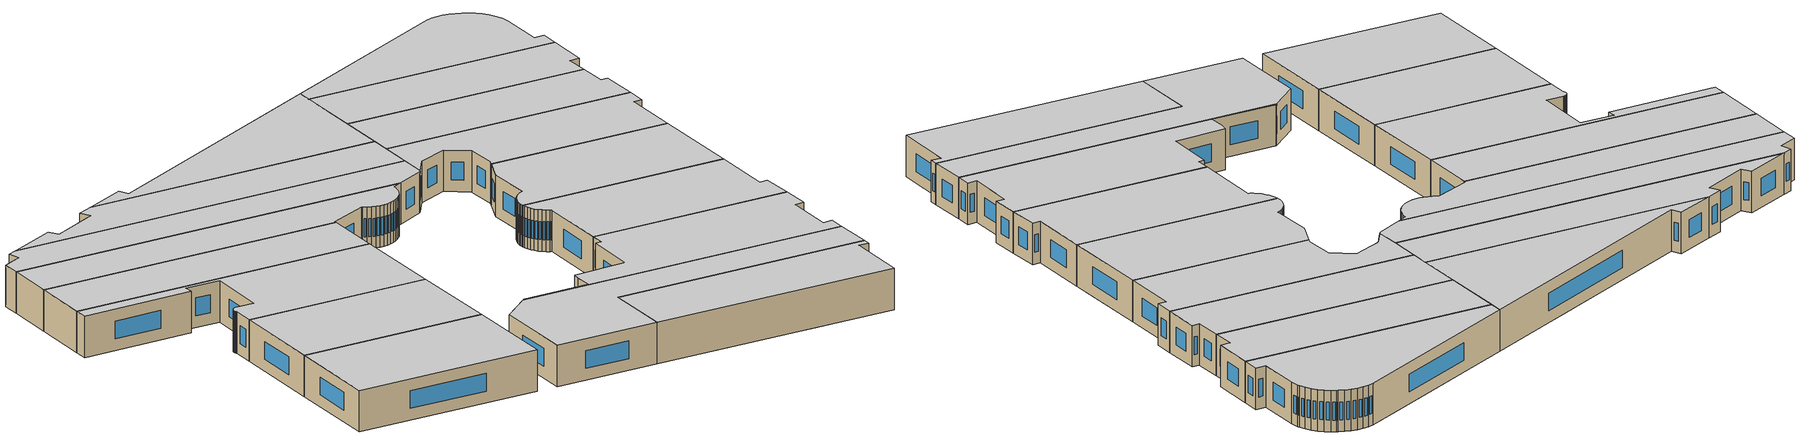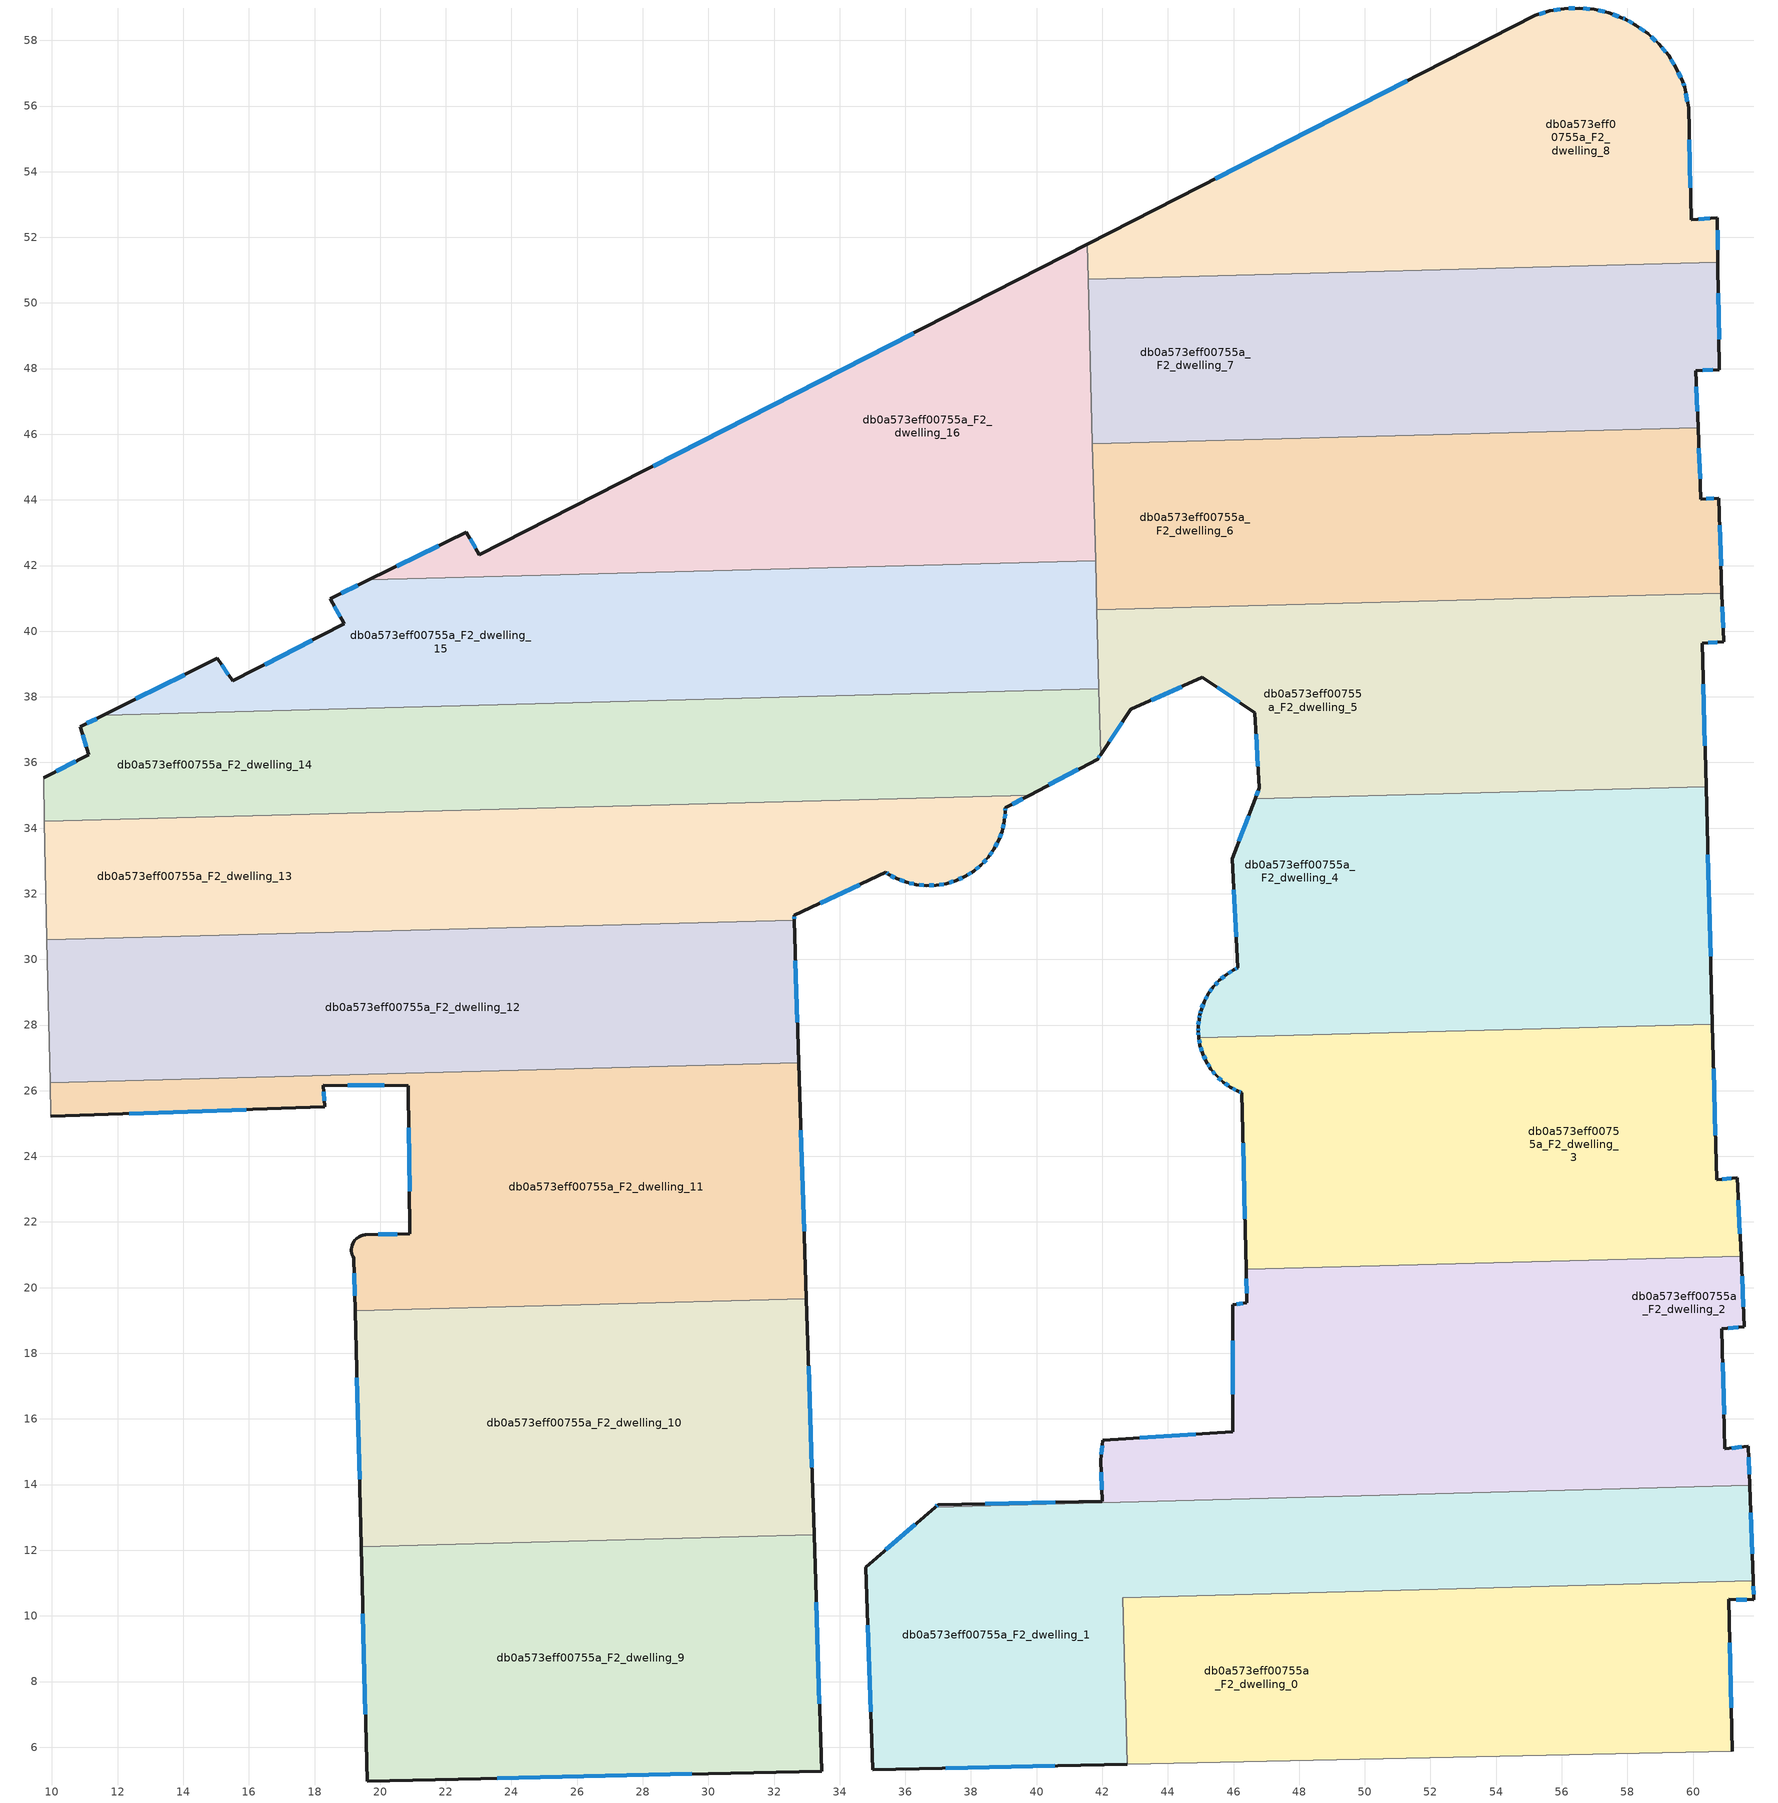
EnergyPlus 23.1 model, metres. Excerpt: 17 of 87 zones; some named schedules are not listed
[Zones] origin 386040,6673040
db0a573eff00755a_F2_dwelling_0
 floor to db0a573eff00755a_F1_dwelling_16 (EU_floor_Construction): 48.43,10.71 48.42,5.6 44.99,5.53 45,10.62 z6
 floor to db0a573eff00755a_F1_dwelling_12 (EU_floor_Construction): 61.83,11.07 61.85,10.49 61.09,10.5 61.19,5.88 57.93,5.81 57.94,10.96 z6
 floor to db0a573eff00755a_F1_dwelling_17 (EU_floor_Construction): 45,10.62 44.99,5.53 42.77,5.48 42.63,10.56 z6
 floor to db0a573eff00755a_F1_dwelling_13 (EU_floor_Construction): 57.94,10.96 57.93,5.81 54.75,5.74 54.76,10.88 z6
 floor to db0a573eff00755a_F1_dwelling_15 (EU_floor_Construction): 51.59,10.8 51.58,5.67 48.42,5.6 48.43,10.71 z6
 floor to db0a573eff00755a_F1_dwelling_14 (EU_floor_Construction): 54.76,10.88 54.75,5.74 51.58,5.67 51.59,10.8 z6
 wall outside (EU_wall_Construction): 61.19,5.88 61.09,10.5 61.85,10.49 61.83,11.07 z6:9
 wall adiabatic (EU_wall_Construction): 42.77,5.48 61.19,5.88 z6:9
 wall to db0a573eff00755a_F2_dwelling_1 (EU_wall_Construction): 61.83,11.07 42.63,10.56 42.77,5.48 z6:9
 window (EU_Window_Construction): 61.85,10.65 61.84,10.9 / 61.31,10.5 61.64,10.49 / 61.16,7.2 61.12,9.18 z6.86:8.14
 ceiling to db0a573eff00755a_F3_dwelling_0 (EU_floor_Construction): 61.19,5.88 61.09,10.5 61.85,10.49 61.83,11.07 42.63,10.56 42.77,5.48 z9
db0a573eff00755a_F2_dwelling_1
 floor to db0a573eff00755a_F1_dwelling_17 (EU_floor_Construction): 45.01,13.53 45,10.62 42.63,10.56 42.77,5.48 35.01,5.31 34.79,11.49 36.92,13.32 z6
 floor to db0a573eff00755a_F1_dwelling_13 (EU_floor_Construction): 57.94,13.87 57.94,10.96 54.76,10.88 54.76,13.79 z6
 floor to db0a573eff00755a_F1_dwelling_15 (EU_floor_Construction): 51.59,13.7 51.59,10.8 48.43,10.71 48.44,13.62 z6
 floor to db0a573eff00755a_F1_dwelling_12 (EU_floor_Construction): 61.73,13.97 61.83,11.07 57.94,10.96 57.94,13.87 z6
 floor to db0a573eff00755a_F1_dwelling_16 (EU_floor_Construction): 48.44,13.62 48.43,10.71 45,10.62 45.01,13.53 z6
 floor to db0a573eff00755a_F1_dwelling_14 (EU_floor_Construction): 54.76,13.79 54.76,10.88 51.59,10.8 51.59,13.7 z6
 wall outside (EU_wall_Construction): 36.92,13.32 34.79,11.49 35.01,5.31 42.77,5.48 / 61.83,11.07 61.73,13.97 z6:9
 wall to db0a573eff00755a_F2_dwelling_2 (EU_wall_Construction): 61.73,13.97 36.92,13.32 z6:9
 window (EU_Window_Construction): 34.86,9.72 34.95,7.07 / 36.31,12.79 35.4,12.01 / 61.8,11.9 61.76,13.14 / 37.23,5.36 40.55,5.43 z6.86:8.14
 ceiling to db0a573eff00755a_F3_dwelling_1 (EU_floor_Construction): 61.83,11.07 61.73,13.97 36.92,13.32 34.79,11.49 35.01,5.31 42.77,5.48 42.63,10.56 z9
db0a573eff00755a_F2_dwelling_10
 floor to db0a573eff00755a_F1_dwelling_11 (EU_floor_Construction): 32.99,19.67 33.22,12.47 19.42,12.11 19.24,19.3 z6
 wall outside (EU_wall_Construction): 33.22,12.47 32.99,19.67 / 19.24,19.3 19.42,12.11 z6:9
 wall to db0a573eff00755a_F2_dwelling_11 (EU_wall_Construction): 32.99,19.67 19.24,19.3 z6:9
 wall to db0a573eff00755a_F2_dwelling_9 (EU_wall_Construction): 19.42,12.11 33.22,12.47 z6:9
 window (EU_Window_Construction): 33.15,14.53 33.05,17.61 / 19.29,17.25 19.37,14.16 z6.86:8.14
 ceiling to db0a573eff00755a_F3_dwelling_10 (EU_floor_Construction): 33.22,12.47 32.99,19.67 19.24,19.3 19.42,12.11 z9
db0a573eff00755a_F2_dwelling_11
 floor to db0a573eff00755a_F1_dwelling_11 (EU_floor_Construction): 32.75,26.85 32.99,19.67 19.24,19.3 19.2,20.9 19.18,20.94 19.15,20.99 19.14,21.05 19.13,21.11 19.12,21.17 19.13,21.23 19.14,21.29 19.16,21.34 19.17,21.36 19.19,21.39 19.23,21.44 19.27,21.49 19.31,21.53 19.36,21.56 19.42,21.58 19.48,21.6 19.53,21.61 19.57,21.61 20.91,21.64 20.86,26.16 18.27,26.16 18.31,25.51 9.97,25.22 9.94,26.24 z6
 wall outside (EU_wall_Construction): 9.97,25.22 18.31,25.51 18.27,26.16 20.86,26.16 20.91,21.64 19.57,21.61 19.53,21.61 19.48,21.6 19.42,21.58 19.36,21.56 19.31,21.53 19.27,21.49 19.23,21.44 19.19,21.39 19.17,21.36 19.16,21.34 19.14,21.29 19.13,21.23 19.12,21.17 19.13,21.11 19.14,21.05 19.15,20.99 19.18,20.94 19.2,20.9 19.24,19.3 / 32.99,19.67 32.75,26.85 z6:9
 wall adiabatic (EU_wall_Construction): 9.94,26.24 9.97,25.22 z6:9
 wall to db0a573eff00755a_F2_dwelling_12 (EU_wall_Construction): 32.75,26.85 9.94,26.24 z6:9
 window (EU_Window_Construction): 20.53,21.63 19.95,21.62 / 20.88,24.87 20.9,22.93 / 19.01,26.16 20.12,26.16 / 18.3,25.69 18.28,25.97 / 12.35,25.3 15.93,25.42 / 32.92,21.72 32.82,24.8 / 19.21,20.44 19.23,19.76 z6.86:8.14
 ceiling to db0a573eff00755a_F3_dwelling_11 (EU_floor_Construction): 32.99,19.67 32.75,26.85 9.94,26.24 9.97,25.22 18.31,25.51 18.27,26.16 20.86,26.16 20.91,21.64 19.57,21.61 19.53,21.61 19.48,21.6 19.42,21.58 19.36,21.56 19.31,21.53 19.27,21.49 19.23,21.44 19.19,21.39 19.17,21.36 19.16,21.34 19.14,21.29 19.13,21.23 19.12,21.17 19.13,21.11 19.14,21.05 19.15,20.99 19.18,20.94 19.2,20.9 19.24,19.3 z9
db0a573eff00755a_F2_dwelling_12
 floor to db0a573eff00755a_F1_dwelling_8 (EU_floor_Construction): 32.61,31.2 32.64,30.4 29.83,30.41 29.83,31.12 z6
 floor to db0a573eff00755a_F1_dwelling_11 (EU_floor_Construction): 32.64,30.4 32.75,26.85 9.94,26.24 9.85,30.59 18.9,30.83 18.9,30.42 z6
 floor to db0a573eff00755a_F1_dwelling_9 (EU_floor_Construction): 29.83,31.12 29.83,30.41 24.78,30.41 24.78,30.99 z6
 floor adiabatic (EU_floor_Construction): 24.78,30.99 24.78,30.41 18.9,30.42 18.9,30.83 z6
 wall outside (EU_wall_Construction): 32.75,26.85 32.61,31.2 z6:9
 wall to db0a573eff00755a_F2_dwelling_13 (EU_wall_Construction): 32.61,31.2 9.85,30.59 z6:9
 wall adiabatic (EU_wall_Construction): 9.85,30.59 9.94,26.24 z6:9
 window (EU_Window_Construction): 32.71,28.09 32.65,29.95 z6.86:8.14
 ceiling to db0a573eff00755a_F3_dwelling_12 (EU_floor_Construction): 32.75,26.85 32.61,31.2 9.85,30.59 9.94,26.24 z9
db0a573eff00755a_F2_dwelling_13
 floor to db0a573eff00755a_F1_dwelling_8 (EU_floor_Construction): 34.27,34.86 34.27,32.12 32.61,31.34 32.61,31.2 29.83,31.12 29.84,34.74 z6
 floor to db0a573eff00755a_F1_dwelling_11 (EU_floor_Construction): 18.9,34.45 18.9,30.83 9.85,30.59 9.77,34.21 z6
 floor adiabatic (EU_floor_Construction): 24.79,34.61 24.78,30.99 18.9,30.83 18.9,34.45 z6
 floor to db0a573eff00755a_F1_dwelling_9 (EU_floor_Construction): 29.84,34.74 29.83,31.12 24.78,30.99 24.79,34.61 z6
 floor to db0a573eff00755a_F1_dwelling_7 (EU_floor_Construction): 39.05,34.99 39.05,34.62 39.05,34.51 39.02,34.21 38.95,33.91 38.84,33.62 38.7,33.35 38.52,33.11 38.32,32.88 38.08,32.69 37.82,32.53 37.54,32.4 37.25,32.31 36.95,32.26 36.64,32.25 36.34,32.28 36.04,32.35 35.76,32.45 35.49,32.6 35.41,32.65 34.27,32.12 34.27,34.86 z6
 floor to db0a573eff00755a_F1_dwelling_6 (EU_floor_Construction): 39.78,35.01 39.05,34.62 39.05,34.99 z6
 wall outside (EU_wall_Construction): 37.83,32.53 38.08,32.69 38.32,32.88 38.52,33.11 38.7,33.35 38.84,33.62 38.95,33.91 39.02,34.21 39.05,34.51 39.05,34.62 39.78,35.01 / 32.61,31.2 32.61,31.34 35.41,32.65 35.49,32.6 35.76,32.45 36.04,32.35 36.34,32.28 36.64,32.25 36.95,32.26 37.25,32.31 37.54,32.4 37.82,32.53 z6:9
 wall adiabatic (EU_wall_Construction): 9.77,34.21 9.85,30.59 z6:9
 wall to db0a573eff00755a_F2_dwelling_14 (EU_wall_Construction): 39.78,35.01 9.77,34.21 z6:9
 window (EU_Window_Construction): 38.97,34 39,34.12 / 38.87,33.71 38.92,33.83 / 38.74,33.43 38.8,33.55 / 38.57,33.18 38.65,33.28 / 38.37,32.95 38.46,33.04 / 38.15,32.74 38.25,32.83 / 37.9,32.57 38.01,32.64 / 37.62,32.44 37.74,32.49 / 37.33,32.34 37.46,32.37 / 37.04,32.27 37.16,32.3 / 36.73,32.25 36.86,32.26 / 36.43,32.27 36.56,32.26 / 36.13,32.33 36.25,32.3 / 35.84,32.42 35.96,32.38 / 35.56,32.56 35.68,32.49 / 35.43,32.63 35.46,32.61 / 33.41,31.72 34.61,32.28 / 32.61,31.24 32.61,31.3 / 39.26,34.73 39.57,34.9 / 39.05,34.54 39.05,34.59 / 39.03,34.29 39.04,34.43 z6.86:8.14
 ceiling to db0a573eff00755a_F3_dwelling_13 (EU_floor_Construction): 38.08,32.69 38.32,32.88 38.52,33.11 38.7,33.35 38.84,33.62 38.95,33.91 39.02,34.21 39.05,34.51 39.05,34.62 39.78,35.01 9.77,34.21 9.85,30.59 32.61,31.2 32.61,31.34 35.41,32.65 35.49,32.6 35.76,32.45 36.04,32.35 36.34,32.28 36.64,32.25 36.95,32.26 37.25,32.31 37.54,32.4 37.83,32.53 z9
db0a573eff00755a_F2_dwelling_14
 floor to db0a573eff00755a_F1_dwelling_7 (EU_floor_Construction): 39.05,38.17 39.05,34.99 34.27,34.86 34.28,38.04 z6
 floor to db0a573eff00755a_F1_dwelling_8 (EU_floor_Construction): 34.28,38.04 34.27,34.86 29.84,34.74 29.84,37.92 z6
 floor to db0a573eff00755a_F1_dwelling_6 (EU_floor_Construction): 41.9,38.24 41.95,36.24 41.86,36.1 39.78,35.01 39.05,34.99 39.05,38.17 z6
 floor to db0a573eff00755a_F1_dwelling_9 (EU_floor_Construction): 29.84,37.92 29.84,34.74 24.79,34.61 24.79,37.79 z6
 floor to db0a573eff00755a_F1_dwelling_11 (EU_floor_Construction): 18.91,37.63 18.9,34.45 9.77,34.21 9.74,35.54 11.12,36.24 10.86,37.09 11.57,37.44 z6
 floor to db0a573eff00755a_F1_dwelling_10 (EU_floor_Construction): 24.79,37.79 24.79,34.61 18.9,34.45 18.91,37.63 z6
 wall outside (EU_wall_Construction): 11.57,37.44 10.86,37.09 11.12,36.24 9.74,35.54 / 39.78,35.01 41.86,36.1 41.95,36.24 z6:9
 wall to db0a573eff00755a_F2_dwelling_15 (EU_wall_Construction): 41.9,38.24 11.57,37.44 z6:9
 wall adiabatic (EU_wall_Construction): 9.74,35.54 9.77,34.21 z6:9
 wall to db0a573eff00755a_F2_dwelling_5 (EU_wall_Construction): 41.95,36.24 41.9,38.24 z6:9
 window (EU_Window_Construction): 10.73,36.04 10.14,35.74 / 10.94,36.85 11.05,36.48 / 11.37,37.34 11.06,37.19 / 41.89,36.14 41.93,36.2 / 40.38,35.32 41.27,35.79 z6.86:8.14
 ceiling to db0a573eff00755a_F3_dwelling_14 (EU_floor_Construction): 41.86,36.1 41.95,36.24 41.9,38.24 11.57,37.44 10.86,37.09 11.12,36.24 9.74,35.54 9.77,34.21 39.78,35.01 z9
db0a573eff00755a_F2_dwelling_15
 floor to db0a573eff00755a_F1_dwelling_10 (EU_floor_Construction): 24.8,41.7 24.79,37.79 18.91,37.63 18.91,40.22 18.48,40.98 19.66,41.56 z6
 floor to db0a573eff00755a_F1_dwelling_9 (EU_floor_Construction): 29.85,41.83 29.84,37.92 24.79,37.79 24.8,41.7 z6
 floor to db0a573eff00755a_F1_dwelling_8 (EU_floor_Construction): 34.28,41.95 34.28,38.04 29.84,37.92 29.85,41.83 z6
 floor to db0a573eff00755a_F1_dwelling_11 (EU_floor_Construction): 18.91,40.22 18.91,37.63 11.57,37.44 15.04,39.17 15.51,38.48 z6
 floor to db0a573eff00755a_F1_dwelling_7 (EU_floor_Construction): 39.06,42.08 39.05,38.17 34.28,38.04 34.28,41.95 z6
 floor to db0a573eff00755a_F1_dwelling_6 (EU_floor_Construction): 41.79,42.15 41.9,38.24 39.05,38.17 39.06,42.08 z6
 wall outside (EU_wall_Construction): 19.66,41.56 18.48,40.98 18.91,40.22 15.51,38.48 15.04,39.17 11.57,37.44 z6:9
 wall to db0a573eff00755a_F2_dwelling_16 (EU_wall_Construction): 41.79,42.15 19.66,41.56 z6:9
 wall to db0a573eff00755a_F2_dwelling_6 (EU_wall_Construction): 41.83,40.66 41.79,42.15 z6:9
 wall to db0a573eff00755a_F2_dwelling_5 (EU_wall_Construction): 41.9,38.24 41.84,40.66 z6:9
 window (EU_Window_Construction): 18.6,40.77 18.79,40.44 / 19.32,41.4 18.82,41.15 / 14.05,38.68 12.56,37.93 / 15.38,38.68 15.18,38.97 / 17.94,39.72 16.48,38.98 z6.86:8.14
 ceiling to db0a573eff00755a_F3_dwelling_15 (EU_floor_Construction): 41.9,38.24 41.79,42.15 19.66,41.56 18.48,40.98 18.91,40.22 15.51,38.48 15.04,39.17 11.57,37.44 z9
db0a573eff00755a_F2_dwelling_16
 floor to db0a573eff00755a_F1_dwelling_6 (EU_floor_Construction): 41.54,51.78 41.79,42.15 39.06,42.08 39.07,50.52 z6
 floor to db0a573eff00755a_F1_dwelling_10 (EU_floor_Construction): 24.8,43.23 24.8,41.7 19.66,41.56 22.63,43.01 23.02,42.32 z6
 floor to db0a573eff00755a_F1_dwelling_7 (EU_floor_Construction): 39.07,50.52 39.06,42.08 34.28,41.95 34.29,48.08 z6
 floor to db0a573eff00755a_F1_dwelling_9 (EU_floor_Construction): 29.85,45.81 29.85,41.83 24.8,41.7 24.8,43.23 z6
 floor to db0a573eff00755a_F1_dwelling_8 (EU_floor_Construction): 34.29,48.08 34.28,41.95 29.85,41.83 29.85,45.81 z6
 wall outside (EU_wall_Construction): 41.54,51.78 23.02,42.32 22.63,43.01 19.66,41.56 z6:9
 wall to db0a573eff00755a_F2_dwelling_7 (EU_wall_Construction): 41.7,45.71 41.57,50.73 z6:9
 wall to db0a573eff00755a_F2_dwelling_8 (EU_wall_Construction): 41.57,50.72 41.54,51.78 z6:9
 wall to db0a573eff00755a_F2_dwelling_6 (EU_wall_Construction): 41.8,42.15 41.7,45.71 z6:9
 window (EU_Window_Construction): 21.78,42.6 20.51,41.98 / 22.91,42.52 22.74,42.82 / 36.25,49.08 28.31,45.02 z6.86:8.14
 ceiling to db0a573eff00755a_F3_dwelling_16 (EU_floor_Construction): 41.79,42.15 41.54,51.78 23.02,42.32 22.63,43.01 19.66,41.56 z9
db0a573eff00755a_F2_dwelling_2
 floor to db0a573eff00755a_F1_dwelling_12 (EU_floor_Construction): 61.46,20.96 61.57,18.81 60.88,18.75 60.97,15.09 61.68,15.17 61.73,13.97 57.94,13.87 57.95,20.86 z6
 floor to db0a573eff00755a_F1_dwelling_16 (EU_floor_Construction): 48.45,20.61 48.44,13.62 45.01,13.53 45.01,15.54 45.98,15.6 45.98,15.66 45.97,19.48 46.41,19.54 46.38,20.56 z6
 floor to db0a573eff00755a_F1_dwelling_14 (EU_floor_Construction): 54.77,20.78 54.76,13.79 51.59,13.7 51.6,20.69 z6
 floor to db0a573eff00755a_F1_dwelling_17 (EU_floor_Construction): 45.01,15.54 45.01,13.53 36.92,13.32 37,13.39 42,13.49 41.96,14.74 42.01,15.36 z6
 floor to db0a573eff00755a_F1_dwelling_13 (EU_floor_Construction): 57.95,20.86 57.94,13.87 54.76,13.79 54.77,20.78 z6
 floor to db0a573eff00755a_F1_dwelling_15 (EU_floor_Construction): 51.6,20.69 51.59,13.7 48.44,13.62 48.45,20.61 z6
 wall outside (EU_wall_Construction): 46.38,20.55 46.41,19.54 45.97,19.48 45.98,15.66 45.98,15.6 42.01,15.36 41.96,14.74 42,13.49 37,13.39 36.92,13.32 / 61.73,13.97 61.68,15.17 60.97,15.09 60.88,18.75 61.57,18.81 61.46,20.96 z6:9
 wall to db0a573eff00755a_F2_dwelling_3 (EU_wall_Construction): 61.46,20.96 46.38,20.55 z6:9
 window (EU_Window_Construction): 41.97,14.38 41.99,13.85 / 42,15.18 41.98,14.92 / 44.85,15.53 43.15,15.43 / 45.98,18.39 45.98,16.75 / 46.28,19.52 46.1,19.5 / 46.39,20.26 46.4,19.83 / 61.54,19.42 61.49,20.34 / 61.08,18.77 61.37,18.79 / 60.94,16.14 60.9,17.71 / 61.48,15.15 61.17,15.11 / 61.71,14.32 61.69,14.83 / 36.98,13.37 36.94,13.34 / 40.57,13.46 38.43,13.42 z6.86:8.14
 ceiling to db0a573eff00755a_F3_dwelling_2 (EU_floor_Construction): 61.73,13.97 61.68,15.17 60.97,15.09 60.88,18.75 61.57,18.81 61.46,20.96 46.38,20.55 46.41,19.54 45.97,19.48 45.98,15.66 45.98,15.6 42.01,15.36 41.96,14.74 42,13.49 37,13.39 36.92,13.32 z9
db0a573eff00755a_F2_dwelling_3
 floor to db0a573eff00755a_F1_dwelling_13 (EU_floor_Construction): 57.96,27.95 57.95,20.86 54.77,20.78 54.78,27.87 z6
 floor to db0a573eff00755a_F1_dwelling_15 (EU_floor_Construction): 51.62,27.79 51.6,20.69 48.45,20.61 48.46,27.7 z6
 floor to db0a573eff00755a_F1_dwelling_12 (EU_floor_Construction): 60.59,28.02 60.71,23.28 61.34,23.34 61.46,20.96 57.95,20.86 57.96,27.95 z6
 floor to db0a573eff00755a_F1_dwelling_16 (EU_floor_Construction): 48.46,27.7 48.45,20.61 46.38,20.56 46.25,25.93 46.14,25.98 45.9,26.11 45.68,26.26 45.48,26.45 45.31,26.66 45.17,26.89 45.06,27.13 45.03,27.23 44.98,27.39 44.94,27.61 z6
 floor to db0a573eff00755a_F1_dwelling_14 (EU_floor_Construction): 54.78,27.87 54.77,20.78 51.6,20.69 51.62,27.79 z6
 wall outside (EU_wall_Construction): 44.94,27.61 44.98,27.39 45.06,27.13 45.17,26.89 45.31,26.66 45.48,26.45 45.68,26.26 45.9,26.11 46.14,25.98 46.25,25.93 46.38,20.55 / 61.46,20.96 61.34,23.34 60.71,23.28 60.59,28.02 z6:9
 wall to db0a573eff00755a_F2_dwelling_4 (EU_wall_Construction): 60.59,28.02 44.94,27.61 z6:9
 window (EU_Window_Construction): 46.17,25.97 46.22,25.95 / 45.97,26.07 46.07,26.02 / 45.74,26.22 45.84,26.15 / 45.54,26.4 45.62,26.32 / 45.36,26.6 45.43,26.51 / 45.21,26.82 45.27,26.72 / 45.09,27.06 45.14,26.96 / 45,27.32 45.03,27.21 / 44.95,27.55 44.97,27.45 / 60.68,24.64 60.62,26.67 / 61.16,23.33 60.89,23.3 / 61.43,21.64 61.38,22.66 / 46.29,24.4 46.35,22.09 z6.86:8.14
 ceiling to db0a573eff00755a_F3_dwelling_3 (EU_floor_Construction): 61.46,20.96 61.34,23.34 60.71,23.28 60.59,28.02 44.94,27.61 44.98,27.39 45.06,27.13 45.17,26.89 45.31,26.66 45.48,26.45 45.68,26.26 45.9,26.11 46.14,25.98 46.25,25.93 46.38,20.55 z9
db0a573eff00755a_F2_dwelling_4
 floor to db0a573eff00755a_F1_dwelling_14 (EU_floor_Construction): 54.79,30.37 54.78,27.87 51.62,27.79 51.62,30.37 z6
 floor to db0a573eff00755a_F1_dwelling_0 (EU_floor_Construction): 60.4,35.26 60.53,30.36 55.84,30.37 57.79,30.37 57.8,35.19 z6
 floor to db0a573eff00755a_F1_dwelling_13 (EU_floor_Construction): 57.97,30.37 57.96,27.95 54.78,27.87 54.79,30.37 56.47,30.37 55.84,30.37 z6
 floor to db0a573eff00755a_F1_dwelling_15 (EU_floor_Construction): 51.62,30.37 51.62,27.79 48.46,27.7 48.46,30.38 z6
 floor to db0a573eff00755a_F1_dwelling_12 (EU_floor_Construction): 60.53,30.36 60.59,28.02 57.96,27.95 57.97,30.37 z6
 floor to db0a573eff00755a_F1_dwelling_16 (EU_floor_Construction): 48.46,30.38 48.46,27.7 44.94,27.61 44.93,27.66 44.92,27.8 44.92,27.93 44.95,28.2 45.01,28.46 45.1,28.71 45.23,28.95 45.39,29.17 45.57,29.37 45.78,29.54 46.01,29.68 46.13,29.74 46.1,30.38 z6
 floor to db0a573eff00755a_F1_dwelling_4 (EU_floor_Construction): 50.05,34.99 50.04,30.38 46.1,30.38 45.95,33.07 46.66,34.9 z6
 floor to db0a573eff00755a_F1_dwelling_1 (EU_floor_Construction): 57.8,35.19 57.79,30.37 55.3,30.37 55.3,35.13 z6
 floor to db0a573eff00755a_F1_dwelling_3 (EU_floor_Construction): 52.74,35.06 52.73,30.37 50.04,30.38 50.05,34.99 z6
 floor to db0a573eff00755a_F1_dwelling_2 (EU_floor_Construction): 55.3,35.13 55.3,30.37 52.73,30.37 52.74,35.06 z6
 wall outside (EU_wall_Construction): 46.66,34.9 45.95,33.07 46.13,29.74 46.01,29.68 45.78,29.54 45.57,29.37 45.39,29.17 45.23,28.95 45.1,28.71 45.01,28.46 44.97,28.31 44.95,28.2 44.92,27.93 44.92,27.8 44.93,27.66 44.94,27.61 / 60.59,28.02 60.4,35.26 z6:9
 wall to db0a573eff00755a_F2_dwelling_5 (EU_wall_Construction): 60.4,35.26 46.66,34.9 z6:9
 window (EU_Window_Construction): 44.93,27.76 44.93,27.7 / 44.92,27.89 44.92,27.84 / 44.94,28.12 44.93,28 / 44.97,28.28 44.96,28.23 / 45,28.42 44.98,28.35 / 45.08,28.64 45.04,28.53 / 45.19,28.88 45.14,28.78 / 45.34,29.11 45.28,29.01 / 45.52,29.31 45.44,29.23 / 45.72,29.49 45.63,29.42 / 45.94,29.64 45.85,29.58 / 46.1,29.73 46.04,29.7 / 46.01,32.12 46.08,30.69 / 46.46,34.38 46.15,33.59 / 60.53,30.09 60.45,33.19 z6.86:8.14
 ceiling to db0a573eff00755a_F3_dwelling_4 (EU_floor_Construction): 60.59,28.02 60.4,35.26 46.66,34.9 45.95,33.07 46.13,29.74 46.01,29.68 45.78,29.54 45.57,29.37 45.39,29.17 45.23,28.95 45.1,28.71 45.01,28.46 44.97,28.31 44.95,28.2 44.92,27.93 44.92,27.8 44.93,27.66 44.94,27.61 z9
db0a573eff00755a_F2_dwelling_5
 floor to db0a573eff00755a_F1_dwelling_0 (EU_floor_Construction): 60.88,41.16 60.93,39.68 60.28,39.63 60.4,35.26 57.8,35.19 57.81,41.08 z6
 floor to db0a573eff00755a_F1_dwelling_4 (EU_floor_Construction): 50.06,40.88 50.05,34.99 46.66,34.9 46.78,35.23 46.65,37.53 46.79,37.44 46.79,40.79 z6
 floor to db0a573eff00755a_F1_dwelling_3 (EU_floor_Construction): 52.75,40.95 52.74,35.06 50.05,34.99 50.06,40.88 z6
 floor to db0a573eff00755a_F1_dwelling_6 (EU_floor_Construction): 42.87,40.69 42.86,37.62 41.95,36.24 41.84,40.66 z6
 floor to db0a573eff00755a_F1_dwelling_1 (EU_floor_Construction): 57.81,41.08 57.8,35.19 55.3,35.13 55.31,41.02 z6
 floor to db0a573eff00755a_F1_dwelling_5 (EU_floor_Construction): 46.79,40.79 46.79,37.44 46.65,37.52 45.04,38.59 42.86,37.62 42.87,40.69 z6
 floor to db0a573eff00755a_F1_dwelling_2 (EU_floor_Construction): 55.31,41.02 55.3,35.13 52.74,35.06 52.75,40.95 z6
 wall outside (EU_wall_Construction): 41.95,36.24 42.86,37.62 45.04,38.59 46.65,37.52 46.78,35.23 46.66,34.9 / 60.4,35.26 60.28,39.63 60.93,39.68 60.88,41.16 z6:9
 wall to db0a573eff00755a_F2_dwelling_6 (EU_wall_Construction): 60.88,41.16 41.84,40.66 z6:9
 window (EU_Window_Construction): 46.75,35.13 46.69,34.99 / 46.69,36.87 46.74,35.88 / 45.5,38.29 46.19,37.83 / 43.49,37.89 44.42,38.31 / 42.21,36.63 42.6,37.22 / 60.91,40.1 60.89,40.74 / 60.47,39.64 60.74,39.67 / 60.36,36.51 60.31,38.38 z6.86:8.14
 ceiling to db0a573eff00755a_F3_dwelling_5 (EU_floor_Construction): 60.4,35.26 60.28,39.63 60.93,39.68 60.88,41.16 41.84,40.66 41.95,36.24 42.86,37.62 45.04,38.59 46.65,37.52 46.78,35.23 46.66,34.9 z9
db0a573eff00755a_F2_dwelling_6
 floor to db0a573eff00755a_F1_dwelling_2 (EU_floor_Construction): 55.32,46.07 55.31,41.02 52.75,40.95 52.76,46 z6
 floor to db0a573eff00755a_F1_dwelling_5 (EU_floor_Construction): 46.8,45.84 46.79,40.79 42.87,40.69 42.88,45.74 z6
 floor to db0a573eff00755a_F1_dwelling_1 (EU_floor_Construction): 57.81,46.14 57.81,41.08 55.31,41.02 55.32,46.07 z6
 floor to db0a573eff00755a_F1_dwelling_4 (EU_floor_Construction): 50.06,45.93 50.06,40.88 46.79,40.79 46.8,45.84 z6
 floor to db0a573eff00755a_F1_dwelling_0 (EU_floor_Construction): 60.15,46.2 60.24,44.02 60.78,44.05 60.88,41.16 57.81,41.08 57.81,46.14 z6
 floor to db0a573eff00755a_F1_dwelling_6 (EU_floor_Construction): 42.88,45.74 42.87,40.69 41.84,40.66 41.7,45.71 z6
 floor to db0a573eff00755a_F1_dwelling_3 (EU_floor_Construction): 52.76,46 52.75,40.95 50.06,40.88 50.06,45.93 z6
 wall outside (EU_wall_Construction): 60.88,41.16 60.78,44.05 60.24,44.02 60.15,46.2 z6:9
 wall to db0a573eff00755a_F2_dwelling_7 (EU_wall_Construction): 60.15,46.2 41.7,45.71 z6:9
 window (EU_Window_Construction): 60.21,44.64 60.18,45.58 / 60.63,44.04 60.39,44.03 / 60.85,41.99 60.81,43.23 z6.86:8.14
 ceiling to db0a573eff00755a_F3_dwelling_6 (EU_floor_Construction): 60.88,41.16 60.78,44.05 60.24,44.02 60.15,46.2 41.7,45.71 41.84,40.66 z9
db0a573eff00755a_F2_dwelling_7
 floor to db0a573eff00755a_F1_dwelling_3 (EU_floor_Construction): 52.76,51.02 52.76,46 50.06,45.93 50.07,50.95 z6
 floor to db0a573eff00755a_F1_dwelling_5 (EU_floor_Construction): 46.81,50.86 46.8,45.84 42.88,45.74 42.88,50.76 z6
 floor to db0a573eff00755a_F1_dwelling_1 (EU_floor_Construction): 57.82,51.16 57.81,46.14 55.32,46.07 55.33,51.09 z6
 floor to db0a573eff00755a_F1_dwelling_6 (EU_floor_Construction): 42.88,50.76 42.88,45.74 41.7,45.71 41.57,50.73 z6
 floor to db0a573eff00755a_F1_dwelling_4 (EU_floor_Construction): 50.07,50.95 50.06,45.93 46.8,45.84 46.81,50.86 z6
 floor to db0a573eff00755a_F1_dwelling_0 (EU_floor_Construction): 60.76,51.23 60.8,47.97 60.08,47.94 60.15,46.2 57.81,46.14 57.82,51.16 z6
 floor to db0a573eff00755a_F1_dwelling_2 (EU_floor_Construction): 55.33,51.09 55.32,46.07 52.76,46 52.76,51.02 z6
 wall outside (EU_wall_Construction): 60.15,46.2 60.08,47.94 60.8,47.97 60.76,51.23 z6:9
 wall to db0a573eff00755a_F2_dwelling_8 (EU_wall_Construction): 60.76,51.23 41.57,50.72 z6:9
 window (EU_Window_Construction): 60.79,48.9 60.77,50.3 / 60.29,47.95 60.6,47.96 / 60.13,46.7 60.1,47.44 z6.86:8.14
 ceiling to db0a573eff00755a_F3_dwelling_7 (EU_floor_Construction): 60.15,46.2 60.08,47.94 60.8,47.97 60.76,51.23 41.57,50.72 41.7,45.71 z9
db0a573eff00755a_F2_dwelling_8
 floor to db0a573eff00755a_F1_dwelling_1 (EU_floor_Construction): 57.83,58.69 57.82,51.16 55.33,51.09 55.34,58.81 55.63,58.89 56.08,58.97 56.53,58.99 56.98,58.94 57.43,58.84 z6
 floor to db0a573eff00755a_F1_dwelling_0 (EU_floor_Construction): 59.25,57.54 59.49,57.15 59.68,56.74 59.74,56.57 59.87,55.95 59.94,52.54 60.74,52.6 60.76,51.23 57.82,51.16 57.83,58.69 57.86,58.68 57.94,58.64 58.26,58.47 58.63,58.2 58.96,57.89 z6
 floor adiabatic (EU_floor_Construction): 55.34,58.81 55.33,51.09 52.76,51.02 52.77,57.52 55.2,58.76 z6
 floor to db0a573eff00755a_F1_dwelling_3 (EU_floor_Construction): 52.77,57.52 52.76,51.02 50.07,50.95 50.08,56.15 z6
 floor to db0a573eff00755a_F1_dwelling_5 (EU_floor_Construction): 46.81,54.48 46.81,50.86 42.88,50.76 42.88,52.47 z6
 floor to db0a573eff00755a_F1_dwelling_4 (EU_floor_Construction): 50.08,56.15 50.07,50.95 46.81,50.86 46.81,54.48 z6
 floor to db0a573eff00755a_F1_dwelling_6 (EU_floor_Construction): 42.88,52.47 42.88,50.76 41.57,50.73 41.54,51.78 z6
 wall outside (EU_wall_Construction): 60.76,51.23 60.74,52.6 59.94,52.54 59.87,55.95 59.74,56.57 59.68,56.74 59.49,57.15 59.25,57.54 58.96,57.89 58.63,58.2 58.26,58.47 57.94,58.64 57.86,58.68 57.43,58.84 56.98,58.94 56.53,58.99 56.08,58.97 55.63,58.89 55.2,58.76 41.54,51.78 z6:9
 window (EU_Window_Construction): 57.73,58.73 57.55,58.79 / 57.91,58.65 57.88,58.67 / 58.17,58.52 58.03,58.59 / 58.52,58.28 58.36,58.39 / 58.87,57.98 58.72,58.11 / 59.17,57.64 59.04,57.79 / 59.42,57.26 59.32,57.43 / 59.63,56.86 59.55,57.04 / 59.72,56.62 59.7,56.69 / 59.83,56.13 59.78,56.39 / 59.92,53.51 59.89,54.97 / 60.51,52.58 60.17,52.56 / 60.75,51.62 60.74,52.21 / 51.29,56.77 45.44,53.78 / 55.5,58.86 55.32,58.8 / 55.95,58.95 55.76,58.92 / 56.4,58.98 56.21,58.97 / 56.86,58.95 56.66,58.97 / 57.3,58.87 57.11,58.91 z6.86:8.14
 ceiling to db0a573eff00755a_F3_dwelling_8 (EU_floor_Construction): 60.76,51.23 60.74,52.6 59.94,52.54 59.87,55.95 59.74,56.57 59.68,56.74 59.49,57.15 59.25,57.54 58.96,57.89 58.63,58.2 58.26,58.47 57.94,58.64 57.86,58.68 57.43,58.84 56.98,58.94 56.53,58.99 56.08,58.97 55.63,58.89 55.2,58.76 41.54,51.78 41.57,50.72 z9
db0a573eff00755a_F2_dwelling_9
 floor to db0a573eff00755a_F1_dwelling_11 (EU_floor_Construction): 33.22,12.47 33.45,5.27 19.6,4.97 19.42,12.11 z6
 wall outside (EU_wall_Construction): 19.42,12.11 19.6,4.97 33.45,5.27 33.22,12.47 z6:9
 window (EU_Window_Construction): 33.38,7.33 33.28,10.42 / 23.56,5.06 29.49,5.19 / 19.48,10.07 19.55,7.01 z6.86:8.14
 ceiling to db0a573eff00755a_F3_dwelling_9 (EU_floor_Construction): 33.45,5.27 33.22,12.47 19.42,12.11 19.6,4.97 z9
[Building]
EU S2 Campaign: North Axis=0; Terrain=City; Solar Distribution=FullExterior
[Site:Location]
Helsinki-Vantaa.AP: Latitude=60.317; Longitude=24.963; Time Zone=2; Elevation=54.6
[SizingPeriod:WeatherFileDays]
AnnualSizingPeriod: Begin Month=1; Begin Day of Month=1; End Month=12; End Day of Month=31; Day of Week for Start Day=Monday; Use Weather File Daylight Saving Period=No; Use Weather File Rain and Snow Indicators=No
[MATERIAL]
EU_InternalMass_Material: Roughness=MediumRough; Thickness=0.1; Conductivity=1; Density=1800; Specific Heat=900; Thermal Absorptance=0.9; Solar Absorptance=0.7; Visible Absorptance=0.7
[MATERIAL:NOMASS] Roughness=MediumRough; Thermal Absorptance=0.9; Solar Absorptance=0.7; Visible Absorptance=0.7
Name | Thermal Resistance
EU_wall_NoMass | 1.10183
EU_floor_NoMass | 1.70606
[WINDOWMATERIAL:SIMPLEGLAZINGSYSTEM]
EU_Window_SimpleGlazing: UFactor=3.11035; Solar Heat Gain Coefficient=0.8; Visible Transmittance=0.8
[CONSTRUCTION]
EU_wall_Construction: EU_wall_NoMass
EU_floor_Construction: EU_floor_NoMass
EU_Window_Construction: EU_Window_SimpleGlazing
EU_InternalMass_Construction: EU_InternalMass_Material
[ZONE] Type=1; Multiplier=1; Ceiling Height=autocalculate; Floor Area=autocalculate; Part of Total Floor Area=Yes
Name | Volume
db0a573eff00755a_F2_dwelling_0 | 284.875
db0a573eff00755a_F2_dwelling_1 | 347.9
db0a573eff00755a_F2_dwelling_10 | 297.43
db0a573eff00755a_F2_dwelling_11 | 297.443
db0a573eff00755a_F2_dwelling_12 | 297.451
db0a573eff00755a_F2_dwelling_13 | 297.492
db0a573eff00755a_F2_dwelling_14 | 297.417
db0a573eff00755a_F2_dwelling_15 | 297.415
db0a573eff00755a_F2_dwelling_16 | 297.46
db0a573eff00755a_F2_dwelling_2 | 343.143
db0a573eff00755a_F2_dwelling_3 | 315.307
db0a573eff00755a_F2_dwelling_4 | 317.745
db0a573eff00755a_F2_dwelling_5 | 284.911
db0a573eff00755a_F2_dwelling_6 | 284.872
db0a573eff00755a_F2_dwelling_7 | 284.874
db0a573eff00755a_F2_dwelling_8 | 284.906
db0a573eff00755a_F2_dwelling_9 | 297.435
[INTERNALMASS] Construction=EU_InternalMass_Construction
Name | Zone or ZoneList | Surface Area
db0a573eff00755a_F2_dwelling_0_EU_InternalMass | db0a573eff00755a_F2_dwelling_0 | 94.9585
db0a573eff00755a_F2_dwelling_1_EU_InternalMass | db0a573eff00755a_F2_dwelling_1 | 115.963
db0a573eff00755a_F2_dwelling_2_EU_InternalMass | db0a573eff00755a_F2_dwelling_2 | 114.374
db0a573eff00755a_F2_dwelling_3_EU_InternalMass | db0a573eff00755a_F2_dwelling_3 | 105.112
db0a573eff00755a_F2_dwelling_4_EU_InternalMass | db0a573eff00755a_F2_dwelling_4 | 105.918
db0a573eff00755a_F2_dwelling_5_EU_InternalMass | db0a573eff00755a_F2_dwelling_5 | 94.9707
db0a573eff00755a_F2_dwelling_6_EU_InternalMass | db0a573eff00755a_F2_dwelling_6 | 94.9571
db0a573eff00755a_F2_dwelling_7_EU_InternalMass | db0a573eff00755a_F2_dwelling_7 | 94.9579
db0a573eff00755a_F2_dwelling_8_EU_InternalMass | db0a573eff00755a_F2_dwelling_8 | 94.9683
db0a573eff00755a_F2_dwelling_9_EU_InternalMass | db0a573eff00755a_F2_dwelling_9 | 99.1449
db0a573eff00755a_F2_dwelling_10_EU_InternalMass | db0a573eff00755a_F2_dwelling_10 | 99.1435
db0a573eff00755a_F2_dwelling_11_EU_InternalMass | db0a573eff00755a_F2_dwelling_11 | 99.1474
db0a573eff00755a_F2_dwelling_12_EU_InternalMass | db0a573eff00755a_F2_dwelling_12 | 99.1504
db0a573eff00755a_F2_dwelling_13_EU_InternalMass | db0a573eff00755a_F2_dwelling_13 | 99.164
db0a573eff00755a_F2_dwelling_14_EU_InternalMass | db0a573eff00755a_F2_dwelling_14 | 99.1392
db0a573eff00755a_F2_dwelling_15_EU_InternalMass | db0a573eff00755a_F2_dwelling_15 | 99.1384
db0a573eff00755a_F2_dwelling_16_EU_InternalMass | db0a573eff00755a_F2_dwelling_16 | 99.1532
[OTHEREQUIPMENT] Fuel Type=Electricity; Design Level Calculation Method=Watts/Area; Power per Zone Floor Area=1; Fraction Latent=0; Fraction Radiant=0; Fraction Lost=0; Carbon Dioxide Generation Rate=0; EndUse Subcategory=EU_Step8_InternalGains
Name | Zone or ZoneList or Space or SpaceList | Schedule
EU_Step8_InternalGain_db0a573eff00755a_F2_dwelling_0_f000 | db0a573eff00755a_F2_dwelling_0 | EU_Step8_GainSchedule_db0a573eff00755a_F2_dwelling_0_f000
EU_Step8_InternalGain_db0a573eff00755a_F2_dwelling_1_f000 | db0a573eff00755a_F2_dwelling_1 | EU_Step8_GainSchedule_db0a573eff00755a_F2_dwelling_1_f000
EU_Step8_InternalGain_db0a573eff00755a_F2_dwelling_2_f000 | db0a573eff00755a_F2_dwelling_2 | EU_Step8_GainSchedule_db0a573eff00755a_F2_dwelling_2_f000
EU_Step8_InternalGain_db0a573eff00755a_F2_dwelling_3_f000 | db0a573eff00755a_F2_dwelling_3 | EU_Step8_GainSchedule_db0a573eff00755a_F2_dwelling_3_f000
EU_Step8_InternalGain_db0a573eff00755a_F2_dwelling_4_f000 | db0a573eff00755a_F2_dwelling_4 | EU_Step8_GainSchedule_db0a573eff00755a_F2_dwelling_4_f000
EU_Step8_InternalGain_db0a573eff00755a_F2_dwelling_5_f000 | db0a573eff00755a_F2_dwelling_5 | EU_Step8_GainSchedule_db0a573eff00755a_F2_dwelling_5_f000
EU_Step8_InternalGain_db0a573eff00755a_F2_dwelling_6_f000 | db0a573eff00755a_F2_dwelling_6 | EU_Step8_GainSchedule_db0a573eff00755a_F2_dwelling_6_f000
EU_Step8_InternalGain_db0a573eff00755a_F2_dwelling_7_f000 | db0a573eff00755a_F2_dwelling_7 | EU_Step8_GainSchedule_db0a573eff00755a_F2_dwelling_7_f000
EU_Step8_InternalGain_db0a573eff00755a_F2_dwelling_8_f000 | db0a573eff00755a_F2_dwelling_8 | EU_Step8_GainSchedule_db0a573eff00755a_F2_dwelling_8_f000
EU_Step8_InternalGain_db0a573eff00755a_F2_dwelling_9_f000 | db0a573eff00755a_F2_dwelling_9 | EU_Step8_GainSchedule_db0a573eff00755a_F2_dwelling_9_f000
EU_Step8_InternalGain_db0a573eff00755a_F2_dwelling_10_f000 | db0a573eff00755a_F2_dwelling_10 | EU_Step8_GainSchedule_db0a573eff00755a_F2_dwelling_10_f000
EU_Step8_InternalGain_db0a573eff00755a_F2_dwelling_11_f000 | db0a573eff00755a_F2_dwelling_11 | EU_Step8_GainSchedule_db0a573eff00755a_F2_dwelling_11_f000
EU_Step8_InternalGain_db0a573eff00755a_F2_dwelling_12_f000 | db0a573eff00755a_F2_dwelling_12 | EU_Step8_GainSchedule_db0a573eff00755a_F2_dwelling_12_f000
EU_Step8_InternalGain_db0a573eff00755a_F2_dwelling_13_f000 | db0a573eff00755a_F2_dwelling_13 | EU_Step8_GainSchedule_db0a573eff00755a_F2_dwelling_13_f000
EU_Step8_InternalGain_db0a573eff00755a_F2_dwelling_14_f000 | db0a573eff00755a_F2_dwelling_14 | EU_Step8_GainSchedule_db0a573eff00755a_F2_dwelling_14_f000
EU_Step8_InternalGain_db0a573eff00755a_F2_dwelling_15_f000 | db0a573eff00755a_F2_dwelling_15 | EU_Step8_GainSchedule_db0a573eff00755a_F2_dwelling_15_f000
EU_Step8_InternalGain_db0a573eff00755a_F2_dwelling_16_f000 | db0a573eff00755a_F2_dwelling_16 | EU_Step8_GainSchedule_db0a573eff00755a_F2_dwelling_16_f000
[ZONEVENTILATION:DESIGNFLOWRATE] Schedule=EU_AlwaysOn; Design Flow Rate Calculation Method=AirChanges/Hour; Air Changes per Hour=0.756316; Ventilation Type=Natural; Fan Pressure Rise=0; Fan Total Efficiency=1; Constant Term Coefficient=1; Temperature Term Coefficient=0; Velocity Term Coefficient=0; Velocity Squared Term Coefficient=0; Minimum Indoor Temperature=-100; Maximum Indoor Temperature=100; Delta Temperature=-100; Minimum Outdoor Temperature=-100; Maximum Outdoor Temperature=100; Maximum Wind Speed=40
Name | Zone or ZoneList or Space or SpaceList
EU_ConstantAir_db0a573eff00755a_F2_dwelling_0 | db0a573eff00755a_F2_dwelling_0
EU_ConstantAir_db0a573eff00755a_F2_dwelling_1 | db0a573eff00755a_F2_dwelling_1
EU_ConstantAir_db0a573eff00755a_F2_dwelling_2 | db0a573eff00755a_F2_dwelling_2
EU_ConstantAir_db0a573eff00755a_F2_dwelling_3 | db0a573eff00755a_F2_dwelling_3
EU_ConstantAir_db0a573eff00755a_F2_dwelling_4 | db0a573eff00755a_F2_dwelling_4
EU_ConstantAir_db0a573eff00755a_F2_dwelling_5 | db0a573eff00755a_F2_dwelling_5
EU_ConstantAir_db0a573eff00755a_F2_dwelling_6 | db0a573eff00755a_F2_dwelling_6
EU_ConstantAir_db0a573eff00755a_F2_dwelling_7 | db0a573eff00755a_F2_dwelling_7
EU_ConstantAir_db0a573eff00755a_F2_dwelling_8 | db0a573eff00755a_F2_dwelling_8
EU_ConstantAir_db0a573eff00755a_F2_dwelling_9 | db0a573eff00755a_F2_dwelling_9
EU_ConstantAir_db0a573eff00755a_F2_dwelling_10 | db0a573eff00755a_F2_dwelling_10
EU_ConstantAir_db0a573eff00755a_F2_dwelling_11 | db0a573eff00755a_F2_dwelling_11
EU_ConstantAir_db0a573eff00755a_F2_dwelling_12 | db0a573eff00755a_F2_dwelling_12
EU_ConstantAir_db0a573eff00755a_F2_dwelling_13 | db0a573eff00755a_F2_dwelling_13
EU_ConstantAir_db0a573eff00755a_F2_dwelling_14 | db0a573eff00755a_F2_dwelling_14
EU_ConstantAir_db0a573eff00755a_F2_dwelling_15 | db0a573eff00755a_F2_dwelling_15
EU_ConstantAir_db0a573eff00755a_F2_dwelling_16 | db0a573eff00755a_F2_dwelling_16
[HVACTEMPLATE:ZONE:IDEALLOADSAIRSYSTEM] System Availability Schedule=EU_AlwaysOn; Maximum Heating Supply Air Temperature=50; Minimum Cooling Supply Air Temperature=13; Maximum Heating Supply Air Humidity Ratio=0.0156; Minimum Cooling Supply Air Humidity Ratio=0.0077; Heating Limit=NoLimit; Cooling Limit=NoLimit; Heating Availability Schedule=EU_AlwaysOn; Cooling Availability Schedule=EU_CoolingOff; Dehumidification Control Type=ConstantSensibleHeatRatio; Cooling Sensible Heat Ratio=0.7; Dehumidification Setpoint=60; Humidification Control Type=None; Humidification Setpoint=30; Outdoor Air Method=None; Outdoor Air Flow Rate per Person=0.00944; Outdoor Air Flow Rate per Zone Floor Area=0; Outdoor Air Flow Rate per Zone=0; Demand Controlled Ventilation Type=None; Outdoor Air Economizer Type=NoEconomizer; Heat Recovery Type=None; Sensible Heat Recovery Effectiveness=0.7; Latent Heat Recovery Effectiveness=0.65
Name | Template Thermostat
db0a573eff00755a_F2_dwelling_0 | EU_HeatOnly_db0a573eff00755a_F2_dwelling_0
db0a573eff00755a_F2_dwelling_1 | EU_HeatOnly_db0a573eff00755a_F2_dwelling_1
db0a573eff00755a_F2_dwelling_2 | EU_HeatOnly_db0a573eff00755a_F2_dwelling_2
db0a573eff00755a_F2_dwelling_3 | EU_HeatOnly_db0a573eff00755a_F2_dwelling_3
db0a573eff00755a_F2_dwelling_4 | EU_HeatOnly_db0a573eff00755a_F2_dwelling_4
db0a573eff00755a_F2_dwelling_5 | EU_HeatOnly_db0a573eff00755a_F2_dwelling_5
db0a573eff00755a_F2_dwelling_6 | EU_HeatOnly_db0a573eff00755a_F2_dwelling_6
db0a573eff00755a_F2_dwelling_7 | EU_HeatOnly_db0a573eff00755a_F2_dwelling_7
db0a573eff00755a_F2_dwelling_8 | EU_HeatOnly_db0a573eff00755a_F2_dwelling_8
db0a573eff00755a_F2_dwelling_9 | EU_HeatOnly_db0a573eff00755a_F2_dwelling_9
db0a573eff00755a_F2_dwelling_10 | EU_HeatOnly_db0a573eff00755a_F2_dwelling_10
db0a573eff00755a_F2_dwelling_11 | EU_HeatOnly_db0a573eff00755a_F2_dwelling_11
db0a573eff00755a_F2_dwelling_12 | EU_HeatOnly_db0a573eff00755a_F2_dwelling_12
db0a573eff00755a_F2_dwelling_13 | EU_HeatOnly_db0a573eff00755a_F2_dwelling_13
db0a573eff00755a_F2_dwelling_14 | EU_HeatOnly_db0a573eff00755a_F2_dwelling_14
db0a573eff00755a_F2_dwelling_15 | EU_HeatOnly_db0a573eff00755a_F2_dwelling_15
db0a573eff00755a_F2_dwelling_16 | EU_HeatOnly_db0a573eff00755a_F2_dwelling_16
[SIZING:ZONE] Zone Cooling Design Supply Air Temperature Input Method=SupplyAirTemperature; Zone Cooling Design Supply Air Temperature=13; Zone Heating Design Supply Air Temperature Input Method=SupplyAirTemperature; Zone Heating Design Supply Air Temperature=50; Zone Cooling Design Supply Air Humidity Ratio=0.008; Zone Heating Design Supply Air Humidity Ratio=0.008; Cooling Design Air Flow Method=DesignDay; Cooling Design Air Flow Rate=0; Cooling Minimum Air Flow per Zone Floor Area=0.000762; Cooling Minimum Air Flow=0; Cooling Minimum Air Flow Fraction=0.2; Heating Design Air Flow Method=DesignDay; Heating Design Air Flow Rate=0; Heating Maximum Air Flow per Zone Floor Area=0.002032; Heating Maximum Air Flow=0.141576; Heating Maximum Air Flow Fraction=0.3; Account for Dedicated Outdoor Air System=No; Dedicated Outdoor Air System Control Strategy=NeutralSupplyAir; Dedicated Outdoor Air Low Setpoint Temperature for Design=autosize; Dedicated Outdoor Air High Setpoint Temperature for Design=autosize; Zone Load Sizing Method=Sensible Load Only No Latent Load; Zone Latent Cooling Design Supply Air Humidity Ratio Input Method=HumidityRatioDifference; Zone Cooling Design Supply Air Humidity Ratio Difference=0.005; Zone Latent Heating Design Supply Air Humidity Ratio Input Method=HumidityRatioDifference; Zone Humidification Design Supply Air Humidity Ratio Difference=0.005
db0a573eff00755a_F2_dwelling_0; db0a573eff00755a_F2_dwelling_1; db0a573eff00755a_F2_dwelling_2; db0a573eff00755a_F2_dwelling_3; db0a573eff00755a_F2_dwelling_4; db0a573eff00755a_F2_dwelling_5; db0a573eff00755a_F2_dwelling_6; db0a573eff00755a_F2_dwelling_7; db0a573eff00755a_F2_dwelling_8; db0a573eff00755a_F2_dwelling_9; db0a573eff00755a_F2_dwelling_10; db0a573eff00755a_F2_dwelling_11; db0a573eff00755a_F2_dwelling_12; db0a573eff00755a_F2_dwelling_13; db0a573eff00755a_F2_dwelling_14; db0a573eff00755a_F2_dwelling_15; db0a573eff00755a_F2_dwelling_16
[SCHEDULE:FILE] Column Number=1; Rows to Skip at Top=0; Number of Hours of Data=8760; Column Separator=Comma; Interpolate to Timestep=No; Minutes per Item=60; Adjust Schedule for Daylight Savings=Yes
Name | File
EU_Step8_GainSchedule_db0a573eff00755a_F2_dwelling_0_f000 | ../../schedules/db0a573eff00755a/db0a573eff00755a_F2_dwelling_0_f000_gain.csv
EU_Step8_GainSchedule_db0a573eff00755a_F2_dwelling_1_f000 | ../../schedules/db0a573eff00755a/db0a573eff00755a_F2_dwelling_1_f000_gain.csv
EU_Step8_GainSchedule_db0a573eff00755a_F2_dwelling_2_f000 | ../../schedules/db0a573eff00755a/db0a573eff00755a_F2_dwelling_2_f000_gain.csv
EU_Step8_GainSchedule_db0a573eff00755a_F2_dwelling_3_f000 | ../../schedules/db0a573eff00755a/db0a573eff00755a_F2_dwelling_3_f000_gain.csv
EU_Step8_GainSchedule_db0a573eff00755a_F2_dwelling_4_f000 | ../../schedules/db0a573eff00755a/db0a573eff00755a_F2_dwelling_4_f000_gain.csv
EU_Step8_GainSchedule_db0a573eff00755a_F2_dwelling_5_f000 | ../../schedules/db0a573eff00755a/db0a573eff00755a_F2_dwelling_5_f000_gain.csv
EU_Step8_GainSchedule_db0a573eff00755a_F2_dwelling_6_f000 | ../../schedules/db0a573eff00755a/db0a573eff00755a_F2_dwelling_6_f000_gain.csv
EU_Step8_GainSchedule_db0a573eff00755a_F2_dwelling_7_f000 | ../../schedules/db0a573eff00755a/db0a573eff00755a_F2_dwelling_7_f000_gain.csv
EU_Step8_GainSchedule_db0a573eff00755a_F2_dwelling_8_f000 | ../../schedules/db0a573eff00755a/db0a573eff00755a_F2_dwelling_8_f000_gain.csv
EU_Step8_GainSchedule_db0a573eff00755a_F2_dwelling_9_f000 | ../../schedules/db0a573eff00755a/db0a573eff00755a_F2_dwelling_9_f000_gain.csv
EU_Step8_GainSchedule_db0a573eff00755a_F2_dwelling_10_f000 | ../../schedules/db0a573eff00755a/db0a573eff00755a_F2_dwelling_10_f000_gain.csv
